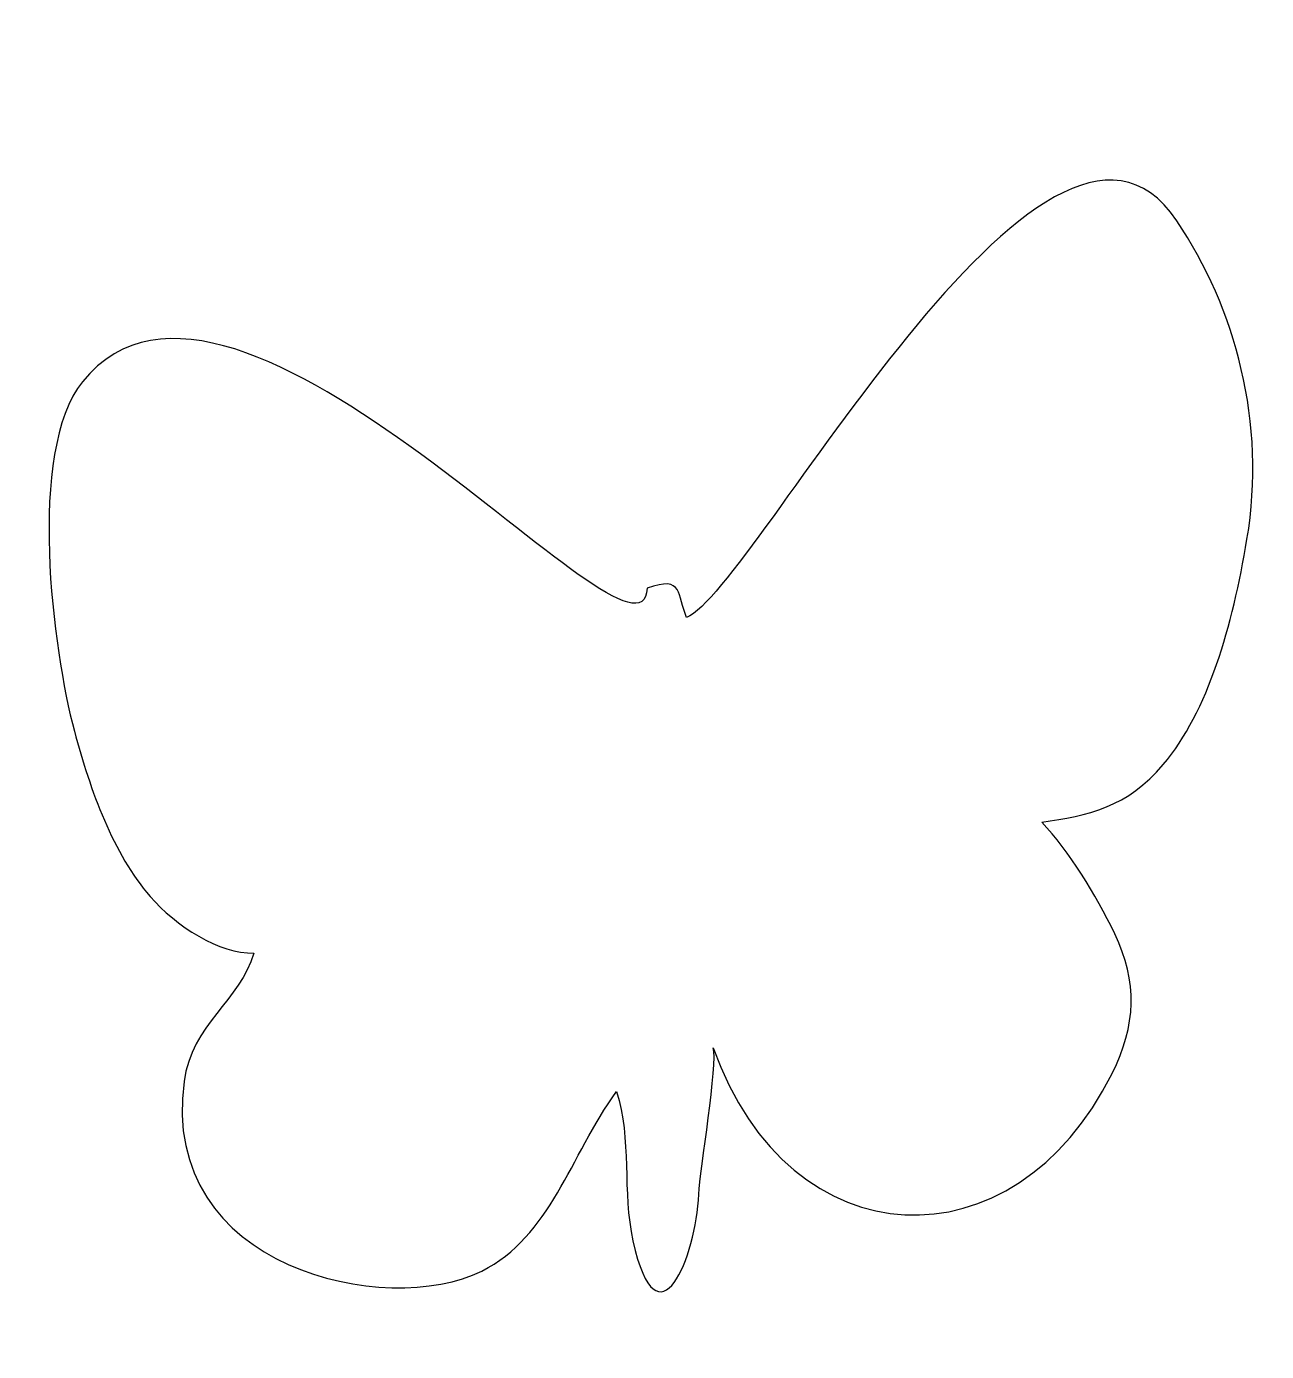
# Model space of a CAD drawing. Header units: centimetres. Extents: x -10.6 to 10.4, y -10.4 to 12.
import ezdxf

# ---------------------------------------------------------------- set-up
doc = ezdxf.new("R2010")
doc.units = ezdxf.units.CM
doc.header["$MEASUREMENT"] = 0
doc.layers.add('Camada 1', color=7, linetype='Continuous')

msp = doc.modelspace()

# ---------------------------------------------------------------- linework, layer by layer
at = {"layer": 'Camada 1'}
msp.add_open_spline([(8.69189, -0.48517), (8.0929, -1.19968), (7.40445, -1.36245), (6.63087, -1.4605), (6.63087, -1.4605), (7.09691, -1.96548), (7.54495, -2.68134), (7.86835, -3.35502), (7.86835, -3.35502), (8.26186, -4.17615), (8.23176, -4.90516), (7.82374, -5.72521), (7.82374, -5.72521), (6.16882, -9.04981), (2.35994, -8.93752), (1.05533, -5.28873), (1.05533, -5.28873), (1.14397, -5.53506), (0.82969, -7.38227), (0.81276, -7.77338), (0.81276, -7.77338), (0.77167, -8.82928), (0.11384, -10.43985), (-0.30624, -8.56038), (-0.30624, -8.56038), (-0.49026, -7.7344), (-0.32288, -6.83376), (-0.58265, -6.03009), (-0.58265, -6.03009), (-1.38309, -7.14481), (-1.69872, -8.48921), (-2.86907, -9.07476), (-2.86907, -9.07476), (-4.4689, -9.87467), (-8.34602, -9.04711), (-7.91999, -5.86219), (-7.91999, -5.86219), (-7.7881, -4.88633), (-6.96805, -4.48665), (-6.73355, -3.68242), (-6.73355, -3.68242), (-7.32048, -3.70068), (-8.05726, -3.22742), (-8.49591, -2.72079), (-8.49591, -2.72079), (-9.12284, -2.00012), (-9.50694, -0.93374), (-9.78012, 0.07893), (-9.78012, 0.07893), (-10.14464, 1.43566), (-10.59213, 4.82688), (-9.64124, 6.00673), (-9.64124, 6.00673), (-7.04216, 9.22533), (-0.15128, 0.69268), (-0.06343, 2.50338), (-0.06343, 2.50338), (0.55977, 2.73653), (0.4429, 2.3809), (0.60567, 2.00752), (0.60567, 2.00752), (1.736, 2.47221), (6.71117, 12.03124), (8.92158, 8.73715), (8.92158, 8.73715), (9.91999, 7.24665), (10.44219, 5.30781), (10.11125, 3.33499), (10.11125, 3.33499), (9.8636, 1.85685), (9.45395, 0.42111), (8.69189, -0.48517)], degree=3, knots=[0, 0, 0, 0, 0.05263158, 0.05263158, 0.05263158, 0.05263158, 0.10526316, 0.10526316, 0.10526316, 0.10526316, 0.15789474, 0.15789474, 0.15789474, 0.15789474, 0.21052632, 0.21052632, 0.21052632, 0.21052632, 0.26315789, 0.26315789, 0.26315789, 0.26315789, 0.31578947, 0.31578947, 0.31578947, 0.31578947, 0.36842105, 0.36842105, 0.36842105, 0.36842105, 0.42105263, 0.42105263, 0.42105263, 0.42105263, 0.47368421, 0.47368421, 0.47368421, 0.47368421, 0.52631579, 0.52631579, 0.52631579, 0.52631579, 0.57894737, 0.57894737, 0.57894737, 0.57894737, 0.63157895, 0.63157895, 0.63157895, 0.63157895, 0.68421053, 0.68421053, 0.68421053, 0.68421053, 0.73684211, 0.73684211, 0.73684211, 0.73684211, 0.78947368, 0.78947368, 0.78947368, 0.78947368, 0.84210526, 0.84210526, 0.84210526, 0.84210526, 0.89473684, 0.89473684, 0.89473684, 0.89473684, 1, 1, 1, 1], dxfattribs=at)

doc.saveas('drawing.dxf')
